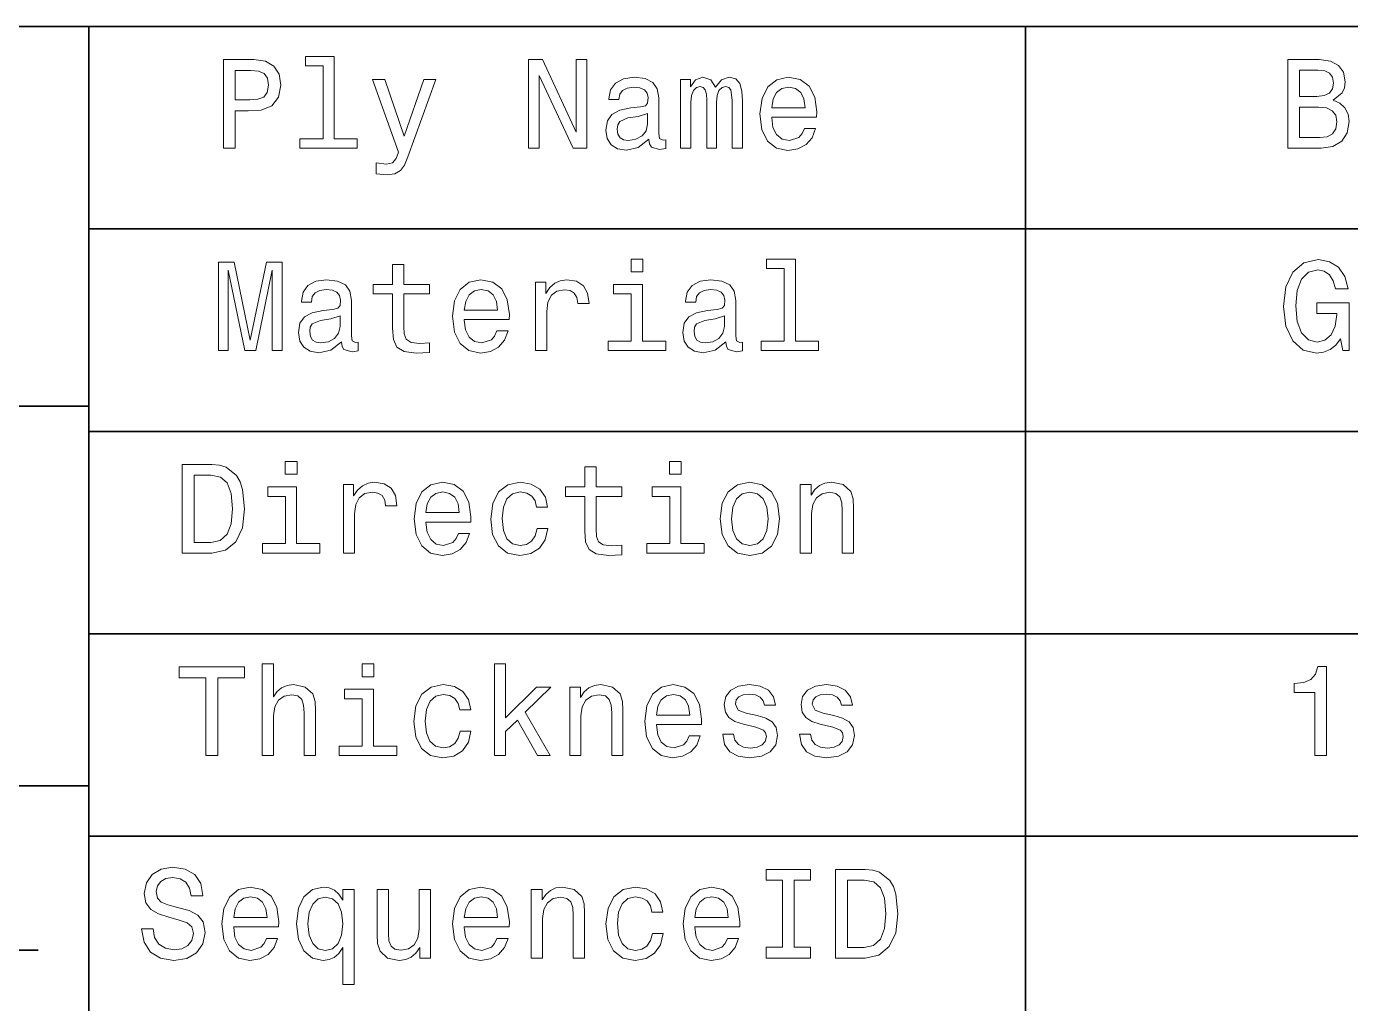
# Model space of a CAD drawing. Extents: x 0 to 1000, y 0 to 400.
# Drawn here: x 832.5 to 884.8, y 41.4 to 80 of the extents above; entities that cross this region are included whole.
import ezdxf

# ---------------------------------------------------------------- set-up
doc = ezdxf.new("R2010")
doc.units = 0

msp = doc.modelspace()

# ---------------------------------------------------------------- linework, layer by layer
at = {"color": 7, "lineweight": 35}
for p, q in [((790, 80), (980, 80)), ((835, 24), (835, 80)), ((872, 24), (872, 80)), ((835, 72), (955, 72)), ((790, 65), (835, 65)), ((835, 64), (955, 64)), ((835, 56), (955, 56)), ((790, 50), (835, 50)), ((835, 48), (955, 48)), ((812, 43.5), (833, 43.5))]:
    msp.add_line(p, q, dxfattribs=at)
at = {"color": 7, "lineweight": 13}
for points in [[(840.309814, 75.190201), (840.773743, 75.190201), (840.773743, 76.66787), (841.288147, 76.66787), (841.807617, 76.693085), (842.221191, 76.869598), (842.488464, 77.212532), (842.579224, 77.681557), (842.508606, 78.115273), (842.306885, 78.432999), (841.97406, 78.624641), (841.520142, 78.690201), (840.309814, 78.690201)], [(844.248535, 78.438042), (844.248535, 75.5634), (843.335693, 75.5634), (843.335693, 75.190201), (845.600159, 75.190201), (845.600159, 75.5634), (844.692322, 75.5634), (844.692322, 78.811241), (843.552612, 78.811241), (843.552612, 78.438042)], [(852.368164, 75.190201), (852.786743, 75.190201), (852.786743, 78.059799), (854.128235, 75.190201), (854.667847, 75.190201), (854.667847, 78.690201), (854.244202, 78.690201), (854.244202, 75.820602), (852.917847, 78.690201), (852.368164, 78.690201)], [(884.148438, 77.081413), (884.501465, 77.373917), (884.592224, 77.570602), (884.622498, 77.812683), (884.556946, 78.190918), (884.360229, 78.463257), (884.04248, 78.629684), (883.598694, 78.690201), (882.353027, 78.690201), (882.353027, 75.190201), (883.669312, 75.190201), (884.138306, 75.260803), (884.486328, 75.467575), (884.703186, 75.795387), (884.778809, 76.239189), (884.733459, 76.536743), (884.612366, 76.783859), (884.41571, 76.965416)], [(841.394104, 78.261528), (841.696655, 78.23127), (841.918579, 78.135445), (842.049683, 77.958931), (842.095093, 77.681557), (842.044678, 77.389046), (841.908508, 77.212532), (841.676514, 77.121758), (841.358765, 77.096542), (840.773743, 77.096542), (840.773743, 78.261528)], [(857.118835, 75.543228), (857.118835, 75.528099), (857.144104, 75.356628), (857.219727, 75.235588), (857.537476, 75.139771), (857.784546, 75.180115), (857.784546, 75.523056), (857.67865, 75.507927), (857.537476, 75.573486), (857.512207, 75.775215), (857.512207, 77.177231), (857.451721, 77.535301), (857.275208, 77.78746), (856.96759, 77.938759), (856.533875, 77.994232), (856.110229, 77.933716), (855.797546, 77.762245), (855.60083, 77.494957), (855.535278, 77.14193), (855.535278, 77.111671), (855.933716, 77.111671), (855.968994, 77.323486), (856.079956, 77.474785), (856.261536, 77.565559), (856.518738, 77.600861), (856.765869, 77.575645), (856.942383, 77.5), (857.048279, 77.368874), (857.083557, 77.187317), (857.063416, 76.975502), (856.982727, 76.869598), (856.780945, 76.81916), (856.40271, 76.778816), (855.968994, 76.688042), (855.661377, 76.526657), (855.479797, 76.274498), (855.424316, 75.901299), (855.474792, 75.568443), (855.631104, 75.321327), (855.883301, 75.164986), (856.231262, 75.109512), (856.700256, 75.215416)], [(858.369568, 75.190201), (858.778076, 75.190201), (858.778076, 77.000717), (858.803284, 77.273056), (858.878967, 77.469742), (858.994934, 77.585732), (859.14624, 77.631126), (859.267273, 77.590775), (859.347961, 77.489914), (859.388306, 77.318443), (859.403442, 77.091499), (859.403442, 75.190201), (859.786743, 75.190201), (859.786743, 77.000717), (859.811951, 77.268013), (859.887573, 77.464699), (860.008606, 77.585732), (860.159912, 77.631126), (860.280945, 77.590775), (860.361633, 77.489914), (860.412109, 77.091499), (860.412109, 75.190201), (860.820618, 75.190201), (860.820618, 77.061241), (860.795349, 77.44957), (860.714661, 77.747116), (860.553284, 77.928673), (860.291077, 77.994232), (859.983398, 77.893372), (859.746399, 77.600861), (859.559814, 77.888329), (859.247131, 77.994232), (858.959656, 77.893372), (858.762939, 77.610947), (858.762939, 77.898415), (858.369568, 77.898415)], [(861.970459, 76.415703), (863.745667, 76.415703), (863.750732, 76.622475), (863.670044, 77.202446), (863.44812, 77.636169), (863.095093, 77.898415), (862.626099, 77.994232), (862.167114, 77.893372), (861.814087, 77.610947), (861.587158, 77.152016), (861.50647, 76.546829), (861.582153, 75.926514), (861.809082, 75.472618), (862.157043, 75.190201), (862.610962, 75.094383), (863.004333, 75.159943), (863.327087, 75.331413), (863.564087, 75.603745), (863.700256, 75.966858), (863.261536, 75.966858), (863.170715, 75.765129), (863.039612, 75.613831), (862.666443, 75.492798), (862.378967, 75.548271), (862.162109, 75.724785), (862.020874, 76.012245), (861.970459, 76.400574)], [(883.502869, 77.237755), (882.817017, 77.237755), (882.817017, 78.271614), (883.543213, 78.271614), (883.815552, 78.241356), (884.007202, 78.150574), (884.123169, 77.994232), (884.163574, 77.762245), (884.118164, 77.530258), (883.997131, 77.368874), (883.790344, 77.268013)], [(848.222595, 77.898415), (847.445984, 75.669304), (846.684448, 77.898415), (846.200256, 77.898415), (847.229065, 75.038902), (847.138306, 74.786743), (846.997131, 74.615273), (846.760071, 74.559799), (846.351562, 74.610229), (846.351562, 74.181557), (846.780273, 74.141212), (847.087891, 74.181557), (847.304749, 74.307632), (847.46106, 74.524498), (847.597229, 74.842216), (848.696655, 77.898415)], [(861.970459, 76.788902), (862.02594, 77.136887), (862.162109, 77.394089), (862.368896, 77.55043), (862.641174, 77.605904), (862.908508, 77.55043), (863.115234, 77.394089), (863.241333, 77.136887), (863.286743, 76.788902)], [(857.06842, 76.138329), (857.007935, 75.876083), (856.846558, 75.674347), (856.604431, 75.543228), (856.306885, 75.497841), (856.115234, 75.523056), (855.979126, 75.603745), (855.893372, 75.744957), (855.868164, 75.941643), (855.888306, 76.118156), (855.968994, 76.244232), (856.291748, 76.385445), (856.700256, 76.445961), (857.06842, 76.567001)], [(883.613831, 75.608788), (882.817017, 75.608788), (882.817017, 76.814117), (883.56842, 76.814117), (883.886169, 76.778816), (884.113098, 76.672913), (884.249268, 76.491356), (884.294678, 76.229103), (884.249268, 75.951729), (884.123169, 75.760086), (883.911377, 75.644089)], [(840.113098, 67.190201), (840.501404, 67.190201), (840.501404, 70.367432), (841.157043, 67.190201), (841.590759, 67.190201), (842.241333, 70.367432), (842.241333, 67.190201), (842.634705, 67.190201), (842.634705, 70.690201), (842.01947, 70.690201), (841.373901, 67.603745), (840.733398, 70.690201), (840.113098, 70.690201)], [(856.881836, 70.811241), (856.412842, 70.811241), (856.412842, 70.306915), (856.881836, 70.306915)], [(862.464661, 70.438042), (862.464661, 67.5634), (861.55188, 67.5634), (861.55188, 67.190201), (863.816284, 67.190201), (863.816284, 67.5634), (862.908508, 67.5634), (862.908508, 70.811241), (861.768738, 70.811241), (861.768738, 70.438042)], [(884.440918, 67.659218), (884.526672, 67.190201), (884.778809, 67.190201), (884.778809, 69.081413), (883.502869, 69.081413), (883.502869, 68.65274), (884.289612, 68.65274), (884.289612, 68.622475), (884.229126, 68.158501), (884.067749, 67.815559), (883.820618, 67.598701), (883.512939, 67.528099), (883.170044, 67.618874), (882.90271, 67.891212), (882.731262, 68.340057), (882.670776, 68.95533), (882.726196, 69.565559), (882.897705, 70.014412), (883.170044, 70.286743), (883.538208, 70.382561), (883.790344, 70.33213), (883.997131, 70.190918), (884.148438, 69.953888), (884.234131, 69.636169), (884.733459, 69.636169), (884.602295, 70.120316), (884.355164, 70.483429), (884.007202, 70.70533), (883.56842, 70.786026), (882.99353, 70.659943), (882.559814, 70.291786), (882.28241, 69.711815), (882.186584, 68.940201), (882.28241, 68.163544), (882.559814, 67.583572), (882.968323, 67.215416), (883.482727, 67.094383), (883.770203, 67.134727), (884.027405, 67.235588), (884.249268, 67.412102)], [(846.997131, 69.429398), (846.997131, 68.072769), (847.027344, 67.634003), (847.168579, 67.331413), (847.450989, 67.1549), (847.930115, 67.094383), (848.45459, 67.119598), (848.45459, 67.502884), (848.071289, 67.472618), (847.723328, 67.51297), (847.536743, 67.639046), (847.456055, 67.850861), (847.440918, 68.148415), (847.440918, 69.429398), (848.45459, 69.429398), (848.45459, 69.807632), (847.440918, 69.807632), (847.440918, 70.599426), (846.997131, 70.599426), (846.997131, 69.807632), (846.23053, 69.807632), (846.23053, 69.429398)], [(844.974792, 67.543228), (844.974792, 67.528099), (845, 67.356628), (845.075623, 67.235588), (845.393372, 67.139771), (845.640503, 67.180115), (845.640503, 67.523056), (845.534546, 67.507927), (845.393372, 67.573486), (845.368164, 67.775215), (845.368164, 69.177231), (845.307617, 69.535301), (845.131104, 69.78746), (844.823486, 69.938759), (844.389771, 69.994232), (843.966125, 69.933716), (843.653442, 69.762245), (843.456787, 69.494957), (843.391174, 69.14193), (843.391174, 69.111671), (843.789612, 69.111671), (843.82489, 69.323486), (843.935852, 69.474785), (844.117432, 69.565559), (844.374634, 69.600861), (844.621765, 69.575645), (844.798279, 69.5), (844.904175, 69.368874), (844.939453, 69.187317), (844.919312, 68.975502), (844.838623, 68.869598), (844.636902, 68.81916), (844.258606, 68.778816), (843.82489, 68.688042), (843.517273, 68.526657), (843.335693, 68.274498), (843.280273, 67.901299), (843.330688, 67.568443), (843.487, 67.321327), (843.739197, 67.164986), (844.087158, 67.109512), (844.556213, 67.215416)], [(849.826355, 68.415703), (851.601562, 68.415703), (851.606628, 68.622475), (851.52594, 69.202446), (851.304016, 69.636169), (850.950989, 69.898415), (850.481995, 69.994232), (850.023071, 69.893372), (849.670044, 69.610947), (849.443054, 69.152016), (849.362366, 68.546829), (849.438049, 67.926514), (849.664978, 67.472618), (850.012939, 67.190201), (850.466858, 67.094383), (850.860229, 67.159943), (851.182983, 67.331413), (851.420044, 67.603745), (851.556213, 67.966858), (851.117432, 67.966858), (851.026672, 67.765129), (850.895508, 67.613831), (850.522339, 67.492798), (850.234863, 67.548271), (850.018005, 67.724785), (849.87677, 68.012245), (849.826355, 68.400574)], [(849.826355, 68.788902), (849.881836, 69.136887), (850.018005, 69.394089), (850.224792, 69.55043), (850.497131, 69.605904), (850.764404, 69.55043), (850.971191, 69.394089), (851.097229, 69.136887), (851.142639, 68.788902)], [(852.640503, 67.190201), (853.08429, 67.190201), (853.08429, 68.738472), (853.1297, 69.111671), (853.265869, 69.37896), (853.487732, 69.540344), (853.785278, 69.595818), (854.007202, 69.560516), (854.173645, 69.459656), (854.274475, 69.288185), (854.309814, 69.056198), (854.758606, 69.056198), (854.69812, 69.464699), (854.531677, 69.757202), (854.254333, 69.933716), (853.876099, 69.994232), (853.618835, 69.953888), (853.396973, 69.853027), (853.200256, 69.681557), (853.043945, 69.44957), (853.043945, 69.898415), (852.640503, 69.898415)], [(856.866699, 67.5634), (856.866699, 69.807632), (855.726929, 69.807632), (855.726929, 69.429398), (856.422913, 69.429398), (856.422913, 67.5634), (855.515137, 67.5634), (855.515137, 67.190201), (857.784546, 67.190201), (857.784546, 67.5634)], [(860.154907, 67.543228), (860.154907, 67.528099), (860.180115, 67.356628), (860.255737, 67.235588), (860.573486, 67.139771), (860.820618, 67.180115), (860.820618, 67.523056), (860.714661, 67.507927), (860.573486, 67.573486), (860.548279, 67.775215), (860.548279, 69.177231), (860.487732, 69.535301), (860.311218, 69.78746), (860.003601, 69.938759), (859.569885, 69.994232), (859.14624, 69.933716), (858.833557, 69.762245), (858.636902, 69.494957), (858.571289, 69.14193), (858.571289, 69.111671), (858.969727, 69.111671), (859.005005, 69.323486), (859.115967, 69.474785), (859.297546, 69.565559), (859.554749, 69.600861), (859.80188, 69.575645), (859.978394, 69.5), (860.08429, 69.368874), (860.119568, 69.187317), (860.099426, 68.975502), (860.018738, 68.869598), (859.817017, 68.81916), (859.438721, 68.778816), (859.005005, 68.688042), (858.697388, 68.526657), (858.515869, 68.274498), (858.460388, 67.901299), (858.510803, 67.568443), (858.667114, 67.321327), (858.919312, 67.164986), (859.267273, 67.109512), (859.736328, 67.215416)], [(844.924316, 68.138329), (844.863831, 67.876083), (844.702454, 67.674347), (844.460388, 67.543228), (844.162842, 67.497841), (843.971191, 67.523056), (843.835022, 67.603745), (843.749268, 67.744957), (843.72406, 67.941643), (843.744202, 68.118156), (843.82489, 68.244232), (844.147705, 68.385445), (844.556213, 68.445961), (844.924316, 68.567001)], [(860.104431, 68.138329), (860.043945, 67.876083), (859.882568, 67.674347), (859.640503, 67.543228), (859.342957, 67.497841), (859.151306, 67.523056), (859.015137, 67.603745), (858.929382, 67.744957), (858.904175, 67.941643), (858.924316, 68.118156), (859.005005, 68.244232), (859.32782, 68.385445), (859.736328, 68.445961), (860.104431, 68.567001)], [(843.219727, 62.811237), (842.750732, 62.811237), (842.750732, 62.306915), (843.219727, 62.306915)], [(858.399841, 62.811237), (857.930847, 62.811237), (857.930847, 62.306915), (858.399841, 62.306915)], [(839.85083, 62.690201), (838.685852, 62.690201), (838.685852, 59.190201), (839.85083, 59.190201), (840.400574, 59.301151), (840.809082, 59.63905), (841.061218, 60.188759), (841.152039, 60.940201), (841.07135, 61.706772), (840.970459, 62.009365), (840.829224, 62.251442), (840.420715, 62.57925), (840.153442, 62.659943)], [(839.815552, 62.271614), (840.198853, 62.195965), (840.46106, 61.963978), (840.617432, 61.55043), (840.667847, 60.940201), (840.612366, 60.350143), (840.456055, 59.9366), (840.188782, 59.68948), (839.815552, 59.608788), (839.154907, 59.608788), (839.154907, 62.271614)], [(854.587158, 61.429394), (854.587158, 60.072765), (854.617432, 59.634007), (854.758667, 59.331409), (855.041077, 59.1549), (855.520142, 59.094379), (856.044678, 59.119595), (856.044678, 59.50288), (855.661377, 59.472622), (855.313416, 59.512966), (855.12677, 59.63905), (855.046082, 59.850864), (855.031006, 60.148415), (855.031006, 61.429394), (856.044678, 61.429394), (856.044678, 61.807636), (855.031006, 61.807636), (855.031006, 62.599422), (854.587158, 62.599422), (854.587158, 61.807636), (853.820618, 61.807636), (853.820618, 61.429394)], [(843.20459, 59.5634), (843.20459, 61.807636), (842.064819, 61.807636), (842.064819, 61.429394), (842.760803, 61.429394), (842.760803, 59.5634), (841.853027, 59.5634), (841.853027, 59.190201), (844.122498, 59.190201), (844.122498, 59.5634)], [(845.050415, 59.190201), (845.494202, 59.190201), (845.494202, 60.738472), (845.539612, 61.111671), (845.675781, 61.37896), (845.897705, 61.540344), (846.195251, 61.595821), (846.417114, 61.560516), (846.583557, 61.459652), (846.684448, 61.288185), (846.719727, 61.056194), (847.168579, 61.056194), (847.108093, 61.464695), (846.94165, 61.757202), (846.664246, 61.933716), (846.286011, 61.994236), (846.028809, 61.953888), (845.806885, 61.853024), (845.610229, 61.681557), (845.453857, 61.449566), (845.453857, 61.898415), (845.050415, 61.898415)], [(848.30835, 60.415707), (850.083557, 60.415707), (850.088623, 60.622478), (850.007935, 61.20245), (849.786011, 61.636166), (849.432983, 61.898415), (848.963989, 61.994236), (848.505066, 61.893372), (848.152039, 61.61095), (847.925049, 61.152016), (847.84436, 60.546829), (847.920044, 59.926514), (848.146973, 59.472622), (848.494934, 59.190201), (848.948853, 59.094379), (849.342224, 59.159943), (849.664978, 59.331409), (849.902039, 59.603745), (850.038208, 59.966858), (849.599426, 59.966858), (849.508667, 59.765129), (849.377502, 59.613831), (849.004333, 59.492794), (848.716858, 59.548271), (848.5, 59.724785), (848.358765, 60.012245), (848.30835, 60.400574)], [(852.680847, 61.000721), (853.119568, 61.000721), (853.028809, 61.404179), (852.811951, 61.721901), (852.47406, 61.918587), (852.035278, 61.994236), (851.551147, 61.893372), (851.182983, 61.61095), (850.950989, 61.152016), (850.8703, 60.536743), (850.945984, 59.926514), (851.172913, 59.472622), (851.530945, 59.190201), (852.020142, 59.094379), (852.453857, 59.170029), (852.791809, 59.381844), (853.023743, 59.714695), (853.124634, 60.158501), (852.700989, 60.158501), (852.625366, 59.87608), (852.484131, 59.664265), (852.28241, 59.533142), (852.035278, 59.492794), (851.727661, 59.558357), (851.505737, 59.760086), (851.369568, 60.087894), (851.324219, 60.551872), (851.369568, 61.005764), (851.510803, 61.333572), (851.737732, 61.535301), (852.035278, 61.605907), (852.297546, 61.560516), (852.494202, 61.444523), (852.625366, 61.25288)], [(858.384705, 59.5634), (858.384705, 61.807636), (857.244934, 61.807636), (857.244934, 61.429394), (857.940918, 61.429394), (857.940918, 59.5634), (857.033142, 59.5634), (857.033142, 59.190201), (859.302612, 59.190201), (859.302612, 59.5634)], [(859.932983, 60.541786), (860.013672, 59.926514), (860.245667, 59.472622), (860.613831, 59.190201), (861.108093, 59.094379), (861.597229, 59.190201), (861.965393, 59.467579), (862.197388, 59.921471), (862.283142, 60.541786), (862.197388, 61.157059), (861.965393, 61.615993), (861.597229, 61.893372), (861.108093, 61.994236), (860.613831, 61.893372), (860.245667, 61.61095), (860.013672, 61.157059)], [(863.100159, 59.190201), (863.543945, 59.190201), (863.543945, 60.753601), (863.589355, 61.111671), (863.735596, 61.373917), (863.962524, 61.535301), (864.265137, 61.595821), (864.507202, 61.545387), (864.658508, 61.409222), (864.734131, 61.182274), (864.759338, 60.879681), (864.759338, 59.190201), (865.203186, 59.190201), (865.203186, 60.970459), (865.182983, 61.328529), (865.092224, 61.62608), (864.794678, 61.898415), (864.330688, 61.994236), (864.073486, 61.958931), (863.856628, 61.863113), (863.670044, 61.701729), (863.523743, 61.484871), (863.523743, 61.898415), (863.100159, 61.898415)], [(848.30835, 60.788902), (848.363831, 61.136887), (848.5, 61.394093), (848.706787, 61.55043), (848.979126, 61.605907), (849.246399, 61.55043), (849.453186, 61.394093), (849.579224, 61.136887), (849.624634, 60.788902)], [(860.386902, 60.546829), (860.432251, 61.000721), (860.573486, 61.328529), (860.800415, 61.530258), (861.108093, 61.600864), (861.410645, 61.530258), (861.637573, 61.333572), (861.778809, 61.000721), (861.829224, 60.546829), (861.778809, 60.087894), (861.637573, 59.755043), (861.410645, 59.553314), (861.108093, 59.487751), (860.800415, 59.553314), (860.573486, 59.755043), (860.432251, 60.087894)], [(839.623901, 51.190201), (840.087891, 51.190201), (840.087891, 54.266571), (841.146973, 54.266571), (841.146973, 54.690201), (838.559814, 54.690201), (838.559814, 54.266571), (839.623901, 54.266571)], [(841.847961, 51.190201), (842.291809, 51.190201), (842.291809, 52.753601), (842.337158, 53.111671), (842.483398, 53.373917), (842.710388, 53.535301), (843.012939, 53.595821), (843.255066, 53.545387), (843.406311, 53.409222), (843.481995, 53.182274), (843.507202, 52.879681), (843.507202, 51.190201), (843.950989, 51.190201), (843.950989, 52.970459), (843.930847, 53.328529), (843.840027, 53.62608), (843.54248, 53.898415), (843.078552, 53.994236), (842.826355, 53.958931), (842.609497, 53.863113), (842.427979, 53.711815), (842.291809, 53.505043), (842.291809, 54.811237), (841.847961, 54.811237)], [(846.255737, 54.811237), (845.786743, 54.811237), (845.786743, 54.306915), (846.255737, 54.306915)], [(851.016541, 51.190201), (851.460388, 51.190201), (851.460388, 52.143372), (851.924316, 52.592216), (852.721191, 51.190201), (853.220459, 51.190201), (852.226929, 52.899857), (853.245667, 53.898415), (852.685852, 53.898415), (851.460388, 52.677952), (851.460388, 54.811237), (851.016541, 54.811237)], [(883.427246, 51.190201), (883.886169, 51.190201), (883.886169, 54.715416), (883.543213, 54.715416), (883.452454, 54.40778), (883.270874, 54.201008), (882.99353, 54.079971), (882.610229, 54.039623), (882.610229, 53.681557), (883.427246, 53.681557)], [(849.644836, 53.000721), (850.083557, 53.000721), (849.992798, 53.404179), (849.77594, 53.721901), (849.438049, 53.918587), (848.999268, 53.994236), (848.515137, 53.893372), (848.146973, 53.61095), (847.914978, 53.152016), (847.83429, 52.536743), (847.909912, 51.926514), (848.136902, 51.472622), (848.494934, 51.190201), (848.984131, 51.094379), (849.417847, 51.170029), (849.755737, 51.381844), (849.987732, 51.714695), (850.088623, 52.158501), (849.664978, 52.158501), (849.589355, 51.87608), (849.44812, 51.664265), (849.246399, 51.533142), (848.999268, 51.492794), (848.69165, 51.558357), (848.469727, 51.760086), (848.333557, 52.087894), (848.288208, 52.551872), (848.333557, 53.005764), (848.474792, 53.333572), (848.701721, 53.535301), (848.999268, 53.605907), (849.261536, 53.560516), (849.458191, 53.444523), (849.589355, 53.25288)], [(853.992065, 51.190201), (854.435852, 51.190201), (854.435852, 52.753601), (854.481262, 53.111671), (854.627502, 53.373917), (854.854492, 53.535301), (855.157043, 53.595821), (855.399109, 53.545387), (855.550415, 53.409222), (855.626099, 53.182274), (855.651306, 52.879681), (855.651306, 51.190201), (856.095093, 51.190201), (856.095093, 52.970459), (856.074951, 53.328529), (855.984131, 53.62608), (855.686584, 53.898415), (855.222595, 53.994236), (854.965393, 53.958931), (854.748535, 53.863113), (854.561951, 53.701729), (854.41571, 53.484871), (854.41571, 53.898415), (853.992065, 53.898415)], [(857.416443, 52.415707), (859.19165, 52.415707), (859.196655, 52.622478), (859.115967, 53.20245), (858.894104, 53.636166), (858.541077, 53.898415), (858.072021, 53.994236), (857.613098, 53.893372), (857.260071, 53.61095), (857.033142, 53.152016), (856.952454, 52.546829), (857.028076, 51.926514), (857.255066, 51.472622), (857.603027, 51.190201), (858.056885, 51.094379), (858.450256, 51.159943), (858.773071, 51.331409), (859.010071, 51.603745), (859.14624, 51.966858), (858.707458, 51.966858), (858.616699, 51.765129), (858.485596, 51.613831), (858.112366, 51.492794), (857.824951, 51.548271), (857.608093, 51.724785), (857.466858, 52.012245), (857.416443, 52.400574)], [(861.390503, 52.76873), (860.961792, 52.869595), (860.644104, 52.985588), (860.538208, 53.222622), (860.56842, 53.38905), (860.674316, 53.510086), (860.845825, 53.585735), (861.092957, 53.615993), (861.329956, 53.585735), (861.516541, 53.494957), (861.637573, 53.358788), (861.688049, 53.177231), (862.121765, 53.177231), (862.121765, 53.187321), (862.046082, 53.515129), (861.839355, 53.772335), (861.516541, 53.933716), (861.092957, 53.994236), (860.664246, 53.933716), (860.351562, 53.767288), (860.154907, 53.520172), (860.09436, 53.207493), (860.139771, 52.9049), (860.281006, 52.693081), (860.512939, 52.541786), (860.85083, 52.435879), (861.345093, 52.314842), (861.647705, 52.188759), (861.728394, 52.087894), (861.758667, 51.9366), (861.713257, 51.75), (861.592224, 51.608788), (861.395508, 51.518009), (861.133301, 51.487751), (860.855896, 51.518009), (860.654175, 51.623917), (860.518005, 51.795387), (860.462524, 52.032421), (860.033875, 52.032421), (860.104492, 51.628963), (860.311218, 51.336456), (860.639038, 51.159943), (861.092957, 51.094379), (861.567017, 51.159943), (861.914978, 51.336456), (862.12677, 51.618874), (862.202454, 51.98703), (862.146973, 52.304752), (861.990601, 52.521614), (861.733398, 52.662823)], [(864.426514, 52.76873), (863.997803, 52.869595), (863.680115, 52.985588), (863.574219, 53.222622), (863.604492, 53.38905), (863.710388, 53.510086), (863.881836, 53.585735), (864.128967, 53.615993), (864.365967, 53.585735), (864.552612, 53.494957), (864.673645, 53.358788), (864.72406, 53.177231), (865.157776, 53.177231), (865.157776, 53.187321), (865.082153, 53.515129), (864.875366, 53.772335), (864.552612, 53.933716), (864.128967, 53.994236), (863.700256, 53.933716), (863.387573, 53.767288), (863.190918, 53.520172), (863.130371, 53.207493), (863.175781, 52.9049), (863.317017, 52.693081), (863.549011, 52.541786), (863.886902, 52.435879), (864.381104, 52.314842), (864.683716, 52.188759), (864.764404, 52.087894), (864.794678, 51.9366), (864.749268, 51.75), (864.628235, 51.608788), (864.43158, 51.518009), (864.169312, 51.487751), (863.891907, 51.518009), (863.690186, 51.623917), (863.554016, 51.795387), (863.498535, 52.032421), (863.069885, 52.032421), (863.140503, 51.628963), (863.347229, 51.336456), (863.675049, 51.159943), (864.128967, 51.094379), (864.603027, 51.159943), (864.950989, 51.336456), (865.162842, 51.618874), (865.238464, 51.98703), (865.182983, 52.304752), (865.026672, 52.521614), (864.76947, 52.662823)], [(846.240601, 51.5634), (846.240601, 53.807636), (845.10083, 53.807636), (845.10083, 53.429394), (845.796814, 53.429394), (845.796814, 51.5634), (844.889038, 51.5634), (844.889038, 51.190201), (847.158508, 51.190201), (847.158508, 51.5634)], [(857.416443, 52.788902), (857.471924, 53.136887), (857.608093, 53.394093), (857.814819, 53.55043), (858.087158, 53.605907), (858.354492, 53.55043), (858.561218, 53.394093), (858.687317, 53.136887), (858.732727, 52.788902)], [(837.541077, 44.3451), (837.082153, 44.3451), (837.182983, 43.810516), (837.435181, 43.417145), (837.823486, 43.180115), (838.347961, 43.094379), (838.867432, 43.175072), (839.255737, 43.396973), (839.502869, 43.744957), (839.593689, 44.203888), (839.518005, 44.617435), (839.306213, 44.884724), (838.963257, 45.061237), (838.504333, 45.192364), (838.110962, 45.288185), (837.85376, 45.399136), (837.70752, 45.560516), (837.662109, 45.812679), (837.70752, 46.039623), (837.838623, 46.211094), (838.040344, 46.327087), (838.317749, 46.367435), (838.600159, 46.317001), (838.822021, 46.180836), (838.968323, 45.953888), (839.038879, 45.646252), (839.497864, 45.646252), (839.497864, 45.656338), (839.417175, 46.130402), (839.180115, 46.483429), (838.806946, 46.70533), (838.302612, 46.780979), (837.848694, 46.70533), (837.495667, 46.493515), (837.268738, 46.165707), (837.188049, 45.742073), (837.253601, 45.363831), (837.445251, 45.106628), (837.747864, 44.935158), (838.161377, 44.804035), (838.569885, 44.688038), (838.877502, 44.577087), (839.064148, 44.415707), (839.1297, 44.153458), (839.069153, 43.886166), (838.912842, 43.684437), (838.675781, 43.558357), (838.368164, 43.518009), (838.025208, 43.573486), (837.762939, 43.734871), (837.596558, 43.997116)], [(862.394104, 43.613831), (861.748535, 43.613831), (861.748535, 43.190201), (863.503601, 43.190201), (863.503601, 43.613831), (862.858093, 43.613831), (862.858093, 46.266571), (863.503601, 46.266571), (863.503601, 46.690201), (861.748535, 46.690201), (861.748535, 46.266571), (862.394104, 46.266571)], [(865.657043, 46.690201), (864.492065, 46.690201), (864.492065, 43.190201), (865.657043, 43.190201), (866.206787, 43.301151), (866.615295, 43.63905), (866.867432, 44.188759), (866.958191, 44.940201), (866.877502, 45.706772), (866.776672, 46.009365), (866.635437, 46.251442), (866.226929, 46.57925), (865.959656, 46.659943)], [(865.621765, 46.271614), (866.005066, 46.195965), (866.267273, 45.963978), (866.423645, 45.55043), (866.47406, 44.940201), (866.418579, 44.350143), (866.262268, 43.9366), (865.994934, 43.68948), (865.621765, 43.608788), (864.961121, 43.608788), (864.961121, 46.271614)], [(840.718323, 44.415707), (842.49353, 44.415707), (842.498535, 44.622478), (842.417847, 45.20245), (842.195984, 45.636166), (841.842957, 45.898415), (841.373901, 45.994236), (840.914978, 45.893372), (840.561951, 45.61095), (840.335022, 45.152016), (840.254333, 44.546829), (840.329956, 43.926514), (840.556946, 43.472622), (840.904907, 43.190201), (841.358765, 43.094379), (841.752136, 43.159943), (842.074951, 43.331409), (842.311951, 43.603745), (842.44812, 43.966858), (842.009338, 43.966858), (841.918579, 43.765129), (841.787476, 43.613831), (841.414246, 43.492794), (841.126831, 43.548271), (840.909973, 43.724785), (840.768738, 44.012245), (840.718323, 44.400574)], [(840.718323, 44.788902), (840.773804, 45.136887), (840.909973, 45.394093), (841.116699, 45.55043), (841.389038, 45.605907), (841.656311, 45.55043), (841.863098, 45.394093), (841.989197, 45.136887), (842.034607, 44.788902)], [(845.030273, 45.479828), (844.873901, 45.706772), (844.697388, 45.868156), (844.490662, 45.958931), (844.253601, 45.994236), (843.824951, 45.893372), (843.492065, 45.61095), (843.275208, 45.157059), (843.199585, 44.546829), (843.275208, 43.931557), (843.492065, 43.477665), (843.824951, 43.190201), (844.253601, 43.094379), (844.490662, 43.124638), (844.692383, 43.210373), (844.868896, 43.366714), (845.030273, 43.603745), (845.030273, 42.141209), (845.47406, 42.141209), (845.47406, 45.898415), (845.030273, 45.898415)], [(843.653442, 44.546829), (843.698853, 44.995678), (843.840088, 45.323486), (844.05188, 45.525215), (844.329224, 45.595821), (844.621765, 45.525215), (844.843689, 45.328529), (844.974792, 45.000721), (845.025208, 44.546829), (844.974792, 44.087894), (844.843689, 43.760086), (844.621765, 43.558357), (844.329224, 43.492794), (844.05188, 43.558357), (843.840088, 43.760086), (843.698853, 44.092937)], [(848.489929, 45.898415), (848.046082, 45.898415), (848.046082, 44.335014), (847.995667, 43.971901), (847.849426, 43.709652), (847.622498, 43.548271), (847.324951, 43.497837), (847.087891, 43.538185), (846.936584, 43.659222), (846.850891, 43.865993), (846.830688, 44.158501), (846.830688, 45.898415), (846.386902, 45.898415), (846.386902, 44.118156), (846.402039, 43.760086), (846.497864, 43.462536), (846.790344, 43.190201), (847.259338, 43.094379), (847.511536, 43.129681), (847.728394, 43.220459), (847.914978, 43.376801), (848.066284, 43.603745), (848.066284, 43.190201), (848.489929, 43.190201)], [(849.826355, 44.415707), (851.601562, 44.415707), (851.606628, 44.622478), (851.52594, 45.20245), (851.304016, 45.636166), (850.950989, 45.898415), (850.481995, 45.994236), (850.023071, 45.893372), (849.670044, 45.61095), (849.443115, 45.152016), (849.362366, 44.546829), (849.438049, 43.926514), (849.664978, 43.472622), (850.012939, 43.190201), (850.466858, 43.094379), (850.860229, 43.159943), (851.182983, 43.331409), (851.420044, 43.603745), (851.556213, 43.966858), (851.117432, 43.966858), (851.026672, 43.765129), (850.895508, 43.613831), (850.522339, 43.492794), (850.234863, 43.548271), (850.018005, 43.724785), (849.876831, 44.012245), (849.826355, 44.400574)], [(849.826355, 44.788902), (849.881836, 45.136887), (850.018005, 45.394093), (850.224792, 45.55043), (850.497131, 45.605907), (850.764404, 45.55043), (850.971191, 45.394093), (851.09729, 45.136887), (851.142639, 44.788902)], [(852.47406, 43.190201), (852.917847, 43.190201), (852.917847, 44.753601), (852.963257, 45.111671), (853.109497, 45.373917), (853.336426, 45.535301), (853.639038, 45.595821), (853.881104, 45.545387), (854.03241, 45.409222), (854.108093, 45.182274), (854.133301, 44.879681), (854.133301, 43.190201), (854.577087, 43.190201), (854.577087, 44.970459), (854.556946, 45.328529), (854.466125, 45.62608), (854.168579, 45.898415), (853.70459, 45.994236), (853.447388, 45.958931), (853.23053, 45.863113), (853.043945, 45.701729), (852.897705, 45.484871), (852.897705, 45.898415), (852.47406, 45.898415)], [(857.234863, 45.000721), (857.673645, 45.000721), (857.582825, 45.404179), (857.365967, 45.721901), (857.028076, 45.918587), (856.589355, 45.994236), (856.105164, 45.893372), (855.737061, 45.61095), (855.505066, 45.152016), (855.424377, 44.536743), (855.5, 43.926514), (855.726929, 43.472622), (856.085022, 43.190201), (856.574219, 43.094379), (857.007935, 43.170029), (857.345825, 43.381844), (857.57782, 43.714695), (857.67865, 44.158501), (857.255066, 44.158501), (857.179382, 43.87608), (857.038208, 43.664265), (856.836426, 43.533142), (856.589355, 43.492794), (856.281677, 43.558357), (856.059814, 43.760086), (855.923645, 44.087894), (855.878235, 44.551872), (855.923645, 45.005764), (856.064819, 45.333572), (856.291809, 45.535301), (856.589355, 45.605907), (856.851562, 45.560516), (857.048279, 45.444523), (857.179382, 45.25288)], [(858.934448, 44.415707), (860.709656, 44.415707), (860.714722, 44.622478), (860.634033, 45.20245), (860.412109, 45.636166), (860.059082, 45.898415), (859.590088, 45.994236), (859.131104, 45.893372), (858.778076, 45.61095), (858.551147, 45.152016), (858.470459, 44.546829), (858.546143, 43.926514), (858.773071, 43.472622), (859.121033, 43.190201), (859.574951, 43.094379), (859.968323, 43.159943), (860.291077, 43.331409), (860.528076, 43.603745), (860.664246, 43.966858), (860.225525, 43.966858), (860.134705, 43.765129), (860.003601, 43.613831), (859.630432, 43.492794), (859.342957, 43.548271), (859.126099, 43.724785), (858.984863, 44.012245), (858.934448, 44.400574)], [(858.934448, 44.788902), (858.989929, 45.136887), (859.126099, 45.394093), (859.332886, 45.55043), (859.605164, 45.605907), (859.872498, 45.55043), (860.079224, 45.394093), (860.205322, 45.136887), (860.250732, 44.788902)]]:
    msp.add_lwpolyline(points, close=True, dxfattribs=at)

doc.saveas('drawing.dxf')
